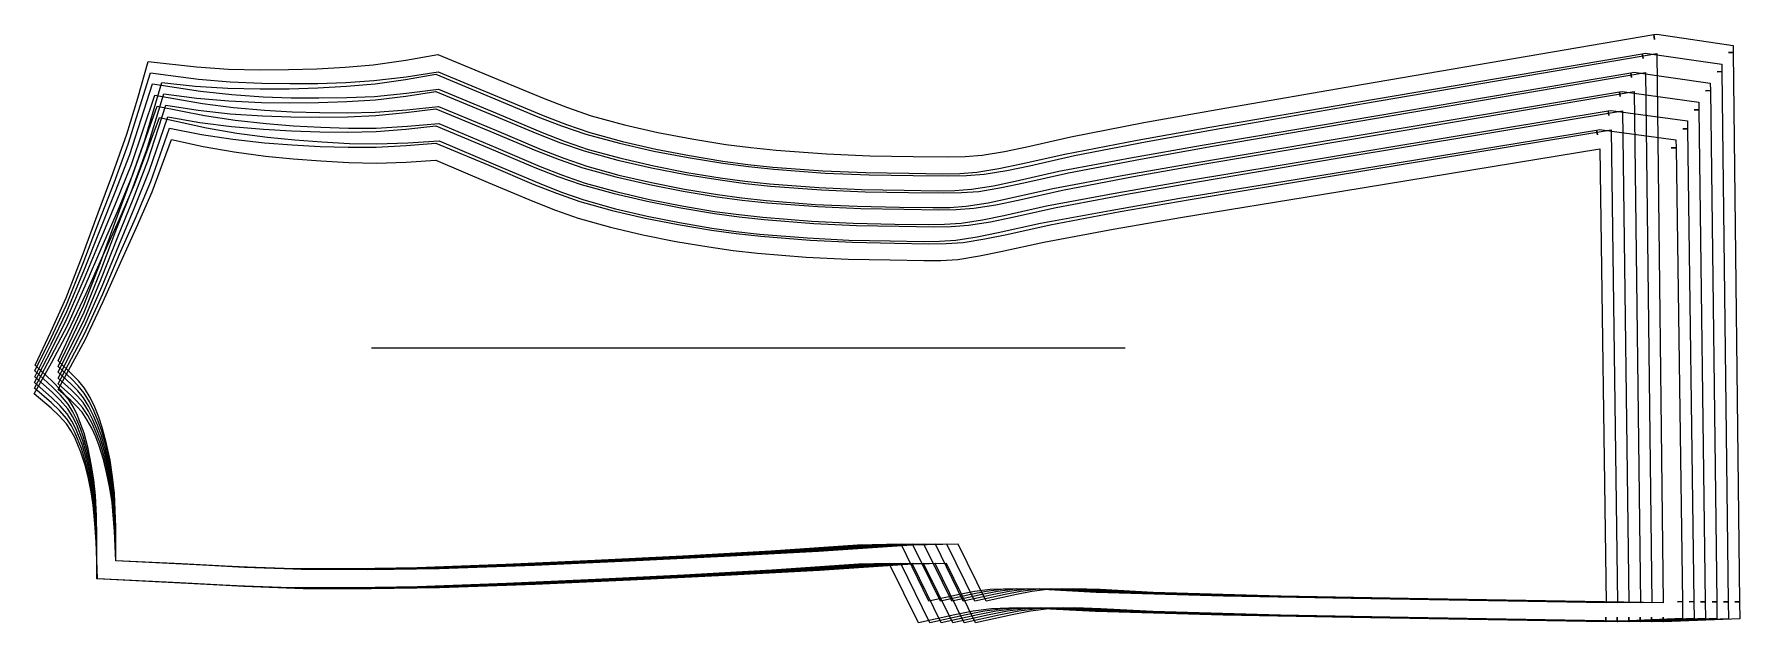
# Model space of a CAD drawing. Header units: inches. Extents: x 0 to 35.2, y 0 to 12.1.
import ezdxf

# ---------------------------------------------------------------- set-up
doc = ezdxf.new("R2010")
doc.units = ezdxf.units.IN

msp = doc.modelspace()

# ---------------------------------------------------------------- linework, layer by layer
at = {"layer": 'T001L001'}
for points in [[(0.022, 5.314), (0.347, 6.005), (0.66, 6.702), (0.999, 7.576), (1.321, 8.458), (1.624, 9.266), (1.912, 10.079), (2.138, 10.826), (2.353, 11.576), (3.351, 11.466), (4.008, 11.423), (4.666, 11.406), (5.249, 11.411), (5.833, 11.43), (6.415, 11.461), (6.996, 11.511), (7.665, 11.607), (8.33, 11.722), (9.569, 11.209), (10.522, 10.813), (11.003, 10.628), (11.49, 10.46), (12.175, 10.275), (12.868, 10.118), (13.566, 9.984), (14.267, 9.87), (14.784, 9.803), (15.303, 9.748), (16.344, 9.672), (17.239, 9.634), (18.135, 9.621), (18.846, 9.613), (19.201, 9.62), (19.554, 9.645), (20.016, 9.722), (20.473, 9.819), (21.387, 10.027), (22.892, 10.318), (24.401, 10.589), (27.423, 11.109), (33.406, 12.133), (33.423, 12.036), (33.406, 12.133), (33.468, 12.144), (35.046, 11.912), (35.048, 11.764), (34.949, 11.763), (35.048, 11.764), (35.179, 0.435), (35.081, 0.433), (35.179, 0.435), (35.184, 0.085), (33.609, 0.022), (33.598, 0.023), (33.6, 0.121), (33.598, 0.023), (28.341, 0.108), (25.708, 0.16), (23.074, 0.236), (22.002, 0.292), (21.465, 0.307), (20.93, 0.293), (20.55, 0.24), (20.172, 0.167), (19.42, 0), (18.82, 1.225), (18.119, 1.208), (16.203, 1.079), (14.252, 0.974), (12.301, 0.882), (10.332, 0.793), (8.362, 0.725), (6.956, 0.7), (5.551, 0.704), (4.325, 0.752), (3.1, 0.817), (1.293, 0.909), (1.297, 1.769), (1.288, 2.199), (1.265, 2.628), (1.23, 2.953), (1.179, 3.276), (1.113, 3.595), (1.029, 3.91), (0.967, 4.095), (0.894, 4.275), (0.81, 4.45), (0.709, 4.616), (0.553, 4.803), (0.382, 4.978), (0.022, 5.314)], [(0.018, 5.196), (0.349, 5.877), (0.668, 6.563), (1.013, 7.42), (1.342, 8.283), (1.65, 9.074), (1.943, 9.871), (2.398, 11.346), (3.392, 11.215), (4.043, 11.16), (4.695, 11.129), (5.274, 11.122), (5.853, 11.128), (6.432, 11.148), (7.01, 11.185), (7.673, 11.266), (8.335, 11.366), (9.558, 10.857), (10.502, 10.464), (10.978, 10.279), (11.46, 10.113), (12.138, 9.928), (12.824, 9.773), (13.515, 9.638), (14.209, 9.525), (14.721, 9.457), (15.235, 9.402), (16.266, 9.325), (17.152, 9.287), (18.04, 9.273), (18.744, 9.263), (19.095, 9.27), (19.446, 9.294), (19.902, 9.37), (20.356, 9.465), (21.261, 9.67), (22.753, 9.956), (24.248, 10.222), (27.242, 10.734), (33.171, 11.74), (33.187, 11.643), (33.171, 11.74), (33.232, 11.75), (34.81, 11.521), (34.811, 11.371), (34.713, 11.369), (34.811, 11.371), (34.943, 0.435), (34.845, 0.434), (34.943, 0.435), (34.947, 0.086), (33.373, 0.022), (33.362, 0.023), (33.364, 0.121), (33.362, 0.023), (28.105, 0.108), (25.471, 0.16), (22.838, 0.236), (21.765, 0.292), (21.229, 0.307), (20.694, 0.293), (20.314, 0.24), (19.936, 0.167), (19.184, 0), (18.584, 1.225), (17.896, 1.208), (16.006, 1.081), (14.082, 0.976), (12.157, 0.885), (10.214, 0.796), (8.271, 0.729), (6.885, 0.704), (5.499, 0.708), (4.289, 0.754), (3.081, 0.818), (1.296, 0.908), (1.293, 1.749), (1.282, 2.169), (1.256, 2.588), (1.219, 2.904), (1.167, 3.217), (1.1, 3.527), (1.016, 3.832), (0.955, 4.011), (0.883, 4.186), (0.799, 4.354), (0.701, 4.514), (0.545, 4.698), (0.375, 4.869), (0.018, 5.196)], [(0.496, 5.404), (1.023, 6.55), (1.366, 7.432), (1.691, 8.321), (1.996, 9.136), (2.286, 9.956), (2.637, 11.148), (3.321, 11.073), (3.993, 11.03), (4.666, 11.012), (5.259, 11.017), (5.852, 11.036), (6.445, 11.068), (7.036, 11.118), (7.661, 11.208), (8.285, 11.315), (9.423, 10.843), (10.392, 10.44), (10.881, 10.252), (11.377, 10.082), (12.075, 9.893), (12.781, 9.733), (13.492, 9.596), (14.207, 9.48), (14.733, 9.412), (15.261, 9.356), (16.319, 9.279), (17.225, 9.241), (18.132, 9.228), (18.866, 9.219), (19.233, 9.227), (19.598, 9.252), (20.067, 9.33), (20.532, 9.428), (21.461, 9.641), (22.958, 9.93), (24.458, 10.199), (27.463, 10.717), (33.473, 11.745), (33.605, 0.416), (28.344, 0.502), (25.713, 0.554), (23.084, 0.629), (21.99, 0.686), (21.444, 0.701), (20.899, 0.688), (20.581, 0.645), (20.266, 0.585), (19.638, 0.449), (19.063, 1.624), (18.101, 1.602), (16.18, 1.472), (14.232, 1.367), (12.283, 1.275), (10.318, 1.186), (8.352, 1.118), (6.956, 1.093), (5.559, 1.098), (4.338, 1.145), (3.119, 1.21), (1.687, 1.283), (1.686, 1.976), (1.658, 2.668), (1.62, 3.013), (1.566, 3.355), (1.496, 3.694), (1.407, 4.029), (1.336, 4.241), (1.252, 4.448), (1.155, 4.649), (1.04, 4.84), (0.916, 4.991), (0.781, 5.132), (0.496, 5.404)], [(0.014, 5.078), (0.351, 5.749), (0.676, 6.425), (1.027, 7.263), (1.362, 8.108), (1.675, 8.883), (1.975, 9.663), (2.444, 11.116), (3.433, 10.964), (4.078, 10.896), (4.725, 10.852), (5.299, 10.832), (5.874, 10.827), (6.449, 10.834), (7.024, 10.858), (7.682, 10.925), (8.339, 11.01), (9.548, 10.505), (10.481, 10.114), (10.952, 9.931), (11.429, 9.766), (12.101, 9.582), (12.78, 9.427), (13.464, 9.292), (14.152, 9.179), (14.659, 9.112), (15.167, 9.057), (16.188, 8.979), (17.066, 8.939), (17.945, 8.924), (18.642, 8.914), (18.99, 8.92), (19.337, 8.944), (19.79, 9.017), (20.239, 9.111), (21.136, 9.314), (22.613, 9.595), (24.095, 9.856), (27.061, 10.358), (32.935, 11.346), (32.951, 11.249), (32.935, 11.346), (32.996, 11.356), (34.573, 11.131), (34.575, 10.978), (34.477, 10.976), (34.575, 10.978), (34.707, 0.436), (34.609, 0.435), (34.707, 0.436), (34.711, 0.088), (33.137, 0.022), (33.126, 0.023), (33.128, 0.121), (33.126, 0.023), (27.869, 0.108), (25.235, 0.16), (22.602, 0.236), (21.529, 0.292), (20.993, 0.307), (20.458, 0.293), (20.078, 0.24), (19.7, 0.167), (18.948, 0), (18.348, 1.225), (17.673, 1.208), (15.81, 1.082), (13.912, 0.978), (12.013, 0.888), (10.097, 0.8), (8.181, 0.733), (6.814, 0.708), (5.446, 0.711), (4.253, 0.757), (3.061, 0.819), (1.299, 0.908), (1.29, 1.729), (1.275, 2.139), (1.246, 2.548), (1.208, 2.854), (1.155, 3.158), (1.087, 3.458), (1.004, 3.755), (0.872, 4.096), (0.789, 4.258), (0.693, 4.413), (0.538, 4.592), (0.369, 4.759), (0.014, 5.078)], [(0.496, 5.286), (1.029, 6.407), (1.378, 7.271), (1.709, 8.141), (2.02, 8.939), (2.316, 9.743), (2.676, 10.912), (3.353, 10.823), (4.019, 10.766), (4.687, 10.735), (5.276, 10.728), (5.865, 10.734), (6.453, 10.754), (7.041, 10.791), (7.664, 10.867), (8.285, 10.96), (9.411, 10.492), (10.371, 10.091), (10.855, 9.904), (11.346, 9.735), (12.037, 9.547), (12.737, 9.388), (13.441, 9.25), (14.149, 9.135), (14.67, 9.066), (15.192, 9.011), (16.241, 8.932), (17.139, 8.893), (18.037, 8.879), (18.764, 8.869), (19.127, 8.877), (19.489, 8.901), (19.953, 8.978), (20.415, 9.075), (21.335, 9.284), (22.818, 9.568), (24.304, 9.832), (27.282, 10.341), (33.237, 11.352), (33.369, 0.416), (28.107, 0.502), (25.477, 0.554), (22.847, 0.629), (21.754, 0.686), (21.208, 0.701), (20.662, 0.688), (20.345, 0.645), (20.03, 0.585), (19.402, 0.449), (18.827, 1.624), (17.878, 1.602), (15.983, 1.474), (14.061, 1.369), (12.139, 1.278), (10.201, 1.19), (8.262, 1.122), (6.884, 1.097), (5.506, 1.101), (4.302, 1.148), (3.099, 1.211), (1.687, 1.283), (1.681, 1.958), (1.649, 2.631), (1.609, 2.967), (1.554, 3.3), (1.483, 3.629), (1.394, 3.954), (1.323, 4.16), (1.239, 4.361), (1.143, 4.556), (1.03, 4.741), (0.908, 4.887), (0.775, 5.024), (0.496, 5.286)], [(0.009, 4.961), (0.353, 5.621), (0.685, 6.287), (1.042, 7.107), (1.382, 7.934), (1.701, 8.692), (2.006, 9.455), (2.491, 10.886), (3.474, 10.714), (4.113, 10.632), (4.754, 10.574), (5.325, 10.543), (5.896, 10.525), (6.467, 10.519), (7.037, 10.531), (7.691, 10.584), (8.344, 10.654), (9.537, 10.154), (10.461, 9.765), (10.927, 9.583), (11.399, 9.419), (12.064, 9.236), (12.736, 9.081), (13.413, 8.947), (14.094, 8.834), (14.596, 8.766), (15.1, 8.711), (16.11, 8.632), (16.98, 8.592), (17.85, 8.576), (18.54, 8.565), (18.885, 8.57), (19.228, 8.593), (19.677, 8.665), (20.122, 8.758), (21.01, 8.957), (22.474, 9.233), (23.942, 9.489), (26.88, 9.983), (32.699, 10.953), (32.716, 10.856), (32.699, 10.953), (32.759, 10.963), (34.337, 10.742), (34.339, 10.585), (34.241, 10.583), (34.339, 10.585), (34.471, 0.437), (34.372, 0.435), (34.471, 0.437), (34.475, 0.089), (32.901, 0.022), (32.89, 0.023), (32.891, 0.121), (32.89, 0.023), (27.633, 0.108), (24.999, 0.16), (22.366, 0.236), (21.293, 0.292), (20.757, 0.307), (20.222, 0.293), (19.841, 0.24), (19.464, 0.167), (18.712, 0), (18.112, 1.224), (17.45, 1.208), (15.613, 1.083), (13.741, 0.981), (11.869, 0.89), (9.98, 0.804), (8.09, 0.737), (6.742, 0.712), (5.394, 0.715), (4.217, 0.759), (3.042, 0.821), (1.302, 0.908), (1.286, 1.709), (1.268, 2.109), (1.237, 2.508), (1.197, 2.805), (1.143, 3.099), (1.075, 3.39), (0.991, 3.676), (0.861, 4.005), (0.78, 4.162), (0.685, 4.311), (0.53, 4.486), (0.362, 4.649), (0.009, 4.961)], [(0.496, 5.168), (1.036, 6.264), (1.39, 7.109), (1.727, 7.962), (2.044, 8.743), (2.346, 9.53), (2.716, 10.676), (3.386, 10.573), (4.046, 10.503), (4.708, 10.458), (5.293, 10.438), (5.878, 10.432), (6.462, 10.44), (7.047, 10.464), (7.666, 10.527), (8.285, 10.606), (9.4, 10.141), (10.35, 9.742), (10.829, 9.556), (11.315, 9.388), (12, 9.2), (12.692, 9.042), (13.389, 8.905), (14.091, 8.79), (14.607, 8.721), (15.124, 8.665), (16.163, 8.586), (17.052, 8.546), (17.941, 8.531), (18.662, 8.52), (19.021, 8.527), (19.38, 8.551), (19.84, 8.625), (20.297, 8.721), (21.209, 8.927), (22.678, 9.206), (24.151, 9.466), (27.1, 9.966), (33, 10.958), (33.132, 0.416), (27.871, 0.502), (25.241, 0.554), (22.611, 0.629), (21.518, 0.686), (20.972, 0.701), (20.426, 0.688), (20.109, 0.645), (19.794, 0.585), (19.166, 0.449), (18.591, 1.624), (17.655, 1.602), (15.786, 1.475), (13.891, 1.372), (11.995, 1.281), (10.084, 1.193), (8.171, 1.126), (6.812, 1.101), (5.453, 1.105), (4.266, 1.15), (3.08, 1.213), (1.687, 1.283), (1.676, 1.94), (1.639, 2.595), (1.598, 2.921), (1.541, 3.244), (1.469, 3.564), (1.38, 3.879), (1.31, 4.079), (1.227, 4.274), (1.131, 4.463), (1.019, 4.642), (0.9, 4.783), (0.77, 4.915), (0.496, 5.168)], [(0.005, 4.843), (0.355, 5.493), (0.694, 6.15), (1.056, 6.951), (1.403, 7.76), (1.727, 8.501), (2.038, 9.248), (2.537, 10.656), (3.515, 10.463), (4.148, 10.368), (4.784, 10.297), (5.35, 10.253), (5.917, 10.223), (6.484, 10.205), (7.052, 10.205), (7.7, 10.243), (8.348, 10.298), (9.526, 9.802), (10.44, 9.416), (10.902, 9.235), (11.369, 9.072), (12.027, 8.889), (12.692, 8.735), (13.362, 8.601), (14.036, 8.488), (14.533, 8.42), (15.032, 8.365), (16.032, 8.286), (16.893, 8.245), (17.755, 8.227), (18.438, 8.215), (18.779, 8.221), (19.12, 8.242), (19.564, 8.313), (20.005, 8.404), (20.884, 8.6), (22.335, 8.871), (23.788, 9.123), (26.7, 9.607), (32.464, 10.559), (32.48, 10.462), (32.464, 10.559), (32.523, 10.569), (34.101, 10.352), (34.103, 10.192), (34.004, 10.19), (34.103, 10.192), (34.235, 0.438), (34.136, 0.436), (34.235, 0.438), (34.239, 0.091), (32.665, 0.022), (32.654, 0.023), (32.655, 0.121), (32.654, 0.023), (27.397, 0.108), (24.763, 0.16), (22.13, 0.236), (21.057, 0.292), (20.521, 0.307), (19.985, 0.293), (19.605, 0.24), (19.228, 0.167), (18.475, 0), (17.876, 1.224), (17.227, 1.209), (15.416, 1.085), (13.571, 0.983), (11.725, 0.893), (9.863, 0.807), (8, 0.741), (6.671, 0.716), (5.341, 0.718), (4.182, 0.762), (3.023, 0.822), (1.306, 0.908), (1.283, 1.689), (1.262, 2.079), (1.228, 2.468), (1.187, 2.755), (1.132, 3.04), (1.063, 3.321), (0.979, 3.598), (0.85, 3.915), (0.77, 4.066), (0.677, 4.209), (0.523, 4.38), (0.356, 4.539), (0.005, 4.843)], [(0.496, 5.05), (1.042, 6.121), (1.402, 6.948), (1.746, 7.782), (2.067, 8.547), (2.375, 9.317), (2.755, 10.44), (3.419, 10.324), (4.073, 10.24), (4.729, 10.181), (5.31, 10.149), (5.89, 10.131), (6.471, 10.125), (7.052, 10.137), (7.669, 10.186), (8.285, 10.252), (9.388, 9.789), (10.329, 9.393), (10.803, 9.208), (11.284, 9.041), (11.962, 8.854), (12.648, 8.696), (13.338, 8.56), (14.032, 8.444), (14.543, 8.375), (15.056, 8.319), (16.084, 8.239), (16.965, 8.199), (17.846, 8.182), (18.559, 8.17), (18.915, 8.177), (19.27, 8.2), (19.726, 8.273), (20.179, 8.367), (21.083, 8.57), (22.538, 8.844), (23.997, 9.099), (26.919, 9.59), (32.764, 10.564), (32.896, 0.416), (27.635, 0.502), (25.005, 0.554), (22.375, 0.629), (21.282, 0.686), (20.736, 0.701), (20.19, 0.688), (19.873, 0.645), (19.558, 0.585), (18.93, 0.449), (18.355, 1.624), (17.432, 1.602), (15.589, 1.476), (13.72, 1.374), (11.851, 1.284), (9.966, 1.197), (8.081, 1.13), (6.741, 1.105), (5.401, 1.109), (4.23, 1.153), (3.06, 1.214), (1.687, 1.283), (1.67, 1.921), (1.629, 2.558), (1.586, 2.874), (1.528, 3.188), (1.456, 3.499), (1.366, 3.805), (1.296, 3.998), (1.214, 4.187), (1.12, 4.37), (1.009, 4.543), (0.892, 4.679), (0.764, 4.806), (0.496, 5.05)], [(0, 4.725), (0.357, 5.366), (0.703, 6.012), (1.071, 6.795), (1.423, 7.586), (1.753, 8.31), (2.07, 9.04), (2.584, 10.426), (3.556, 10.211), (4.183, 10.103), (4.814, 10.018), (5.375, 9.963), (5.938, 9.92), (6.502, 9.891), (7.066, 9.878), (7.709, 9.901), (8.353, 9.942), (9.515, 9.45), (10.42, 9.067), (10.876, 8.887), (11.339, 8.724), (11.99, 8.543), (12.648, 8.389), (13.311, 8.256), (13.979, 8.143), (14.471, 8.075), (14.964, 8.019), (15.955, 7.939), (16.807, 7.897), (17.66, 7.879), (18.336, 7.866), (18.674, 7.871), (19.011, 7.892), (19.451, 7.961), (19.887, 8.05), (20.759, 8.243), (22.195, 8.509), (23.635, 8.757), (26.519, 9.231), (32.228, 10.165), (32.244, 10.068), (32.228, 10.165), (32.286, 10.175), (33.864, 9.962), (33.867, 9.799), (33.768, 9.798), (33.867, 9.799), (33.998, 0.438), (33.9, 0.437), (33.998, 0.438), (34.003, 0.093), (32.429, 0.022), (32.417, 0.023), (32.419, 0.121), (32.417, 0.023), (27.161, 0.108), (24.527, 0.16), (21.893, 0.236), (20.821, 0.292), (20.284, 0.307), (19.749, 0.293), (19.369, 0.24), (18.991, 0.167), (18.239, 0), (17.64, 1.224), (17.004, 1.209), (15.219, 1.086), (13.401, 0.985), (11.582, 0.896), (9.746, 0.811), (7.909, 0.745), (6.599, 0.72), (5.289, 0.722), (4.146, 0.764), (3.003, 0.823), (1.309, 0.907), (1.279, 1.669), (1.255, 2.048), (1.218, 2.427), (1.176, 2.705), (1.12, 2.98), (1.05, 3.252), (0.966, 3.52), (0.839, 3.825), (0.76, 3.97), (0.669, 4.107), (0.516, 4.274), (0.349, 4.429), (0, 4.725)], [(0.496, 4.932), (1.048, 5.978), (1.414, 6.787), (1.764, 7.603), (2.091, 8.351), (2.405, 9.104), (2.795, 10.204), (3.451, 10.074), (4.1, 9.977), (4.751, 9.904), (5.326, 9.86), (5.903, 9.829), (6.48, 9.811), (7.057, 9.811), (7.672, 9.846), (8.285, 9.898), (9.377, 9.438), (10.308, 9.044), (10.778, 8.86), (11.254, 8.694), (11.925, 8.508), (12.603, 8.351), (13.287, 8.214), (13.974, 8.099), (14.48, 8.03), (14.987, 7.974), (16.006, 7.893), (16.878, 7.851), (17.75, 7.834), (18.457, 7.821), (18.81, 7.827), (19.161, 7.849), (19.613, 7.921), (20.061, 8.013), (20.956, 8.213), (22.398, 8.482), (23.844, 8.733), (26.738, 9.214), (32.528, 10.17), (32.66, 0.416), (27.399, 0.502), (24.769, 0.554), (22.139, 0.629), (21.046, 0.686), (20.499, 0.701), (19.954, 0.688), (19.636, 0.645), (19.321, 0.585), (18.693, 0.449), (18.118, 1.624), (17.208, 1.602), (15.392, 1.478), (13.55, 1.376), (11.707, 1.287), (9.849, 1.201), (7.99, 1.134), (6.669, 1.109), (5.348, 1.112), (4.195, 1.155), (3.041, 1.215), (1.687, 1.283), (1.665, 1.903), (1.619, 2.521), (1.575, 2.828), (1.516, 3.133), (1.443, 3.434), (1.353, 3.73), (1.283, 3.918), (1.201, 4.1), (1.108, 4.277), (0.999, 4.444), (0.884, 4.575), (0.759, 4.698), (0.496, 4.932)], [(0.496, 4.813), (1.055, 5.835), (1.426, 6.626), (1.782, 7.424), (2.115, 8.155), (2.435, 8.891), (2.834, 9.967), (3.484, 9.824), (4.126, 9.713), (4.772, 9.627), (5.343, 9.57), (5.916, 9.527), (6.489, 9.497), (7.063, 9.484), (7.674, 9.505), (8.285, 9.543), (9.366, 9.086), (10.287, 8.695), (10.752, 8.512), (11.223, 8.347), (11.887, 8.162), (12.559, 8.005), (13.235, 7.869), (13.916, 7.754), (14.417, 7.684), (14.919, 7.628), (15.927, 7.546), (16.791, 7.504), (17.655, 7.485), (18.354, 7.472), (18.704, 7.477), (19.052, 7.498), (19.499, 7.569), (19.943, 7.66), (20.83, 7.855), (22.258, 8.12), (23.69, 8.366), (26.557, 8.839), (32.292, 9.777), (32.424, 0.416), (27.163, 0.502), (24.532, 0.554), (21.903, 0.629), (20.809, 0.686), (20.263, 0.701), (19.718, 0.688), (19.4, 0.645), (19.085, 0.585), (18.457, 0.449), (17.882, 1.624), (16.985, 1.602), (15.195, 1.479), (13.38, 1.378), (11.563, 1.29), (9.732, 1.204), (7.9, 1.138), (6.598, 1.113), (5.296, 1.116), (4.158, 1.158), (3.022, 1.217), (1.687, 1.283), (1.66, 1.885), (1.609, 2.484), (1.563, 2.782), (1.503, 3.077), (1.429, 3.368), (1.339, 3.655), (1.27, 3.837), (1.189, 4.013), (1.096, 4.184), (0.989, 4.345), (0.876, 4.471), (0.754, 4.589), (0.496, 4.813)], [(6.959, 5.672), (22.506, 5.672)]]:
    msp.add_lwpolyline(points, dxfattribs=at)

doc.saveas('drawing.dxf')
